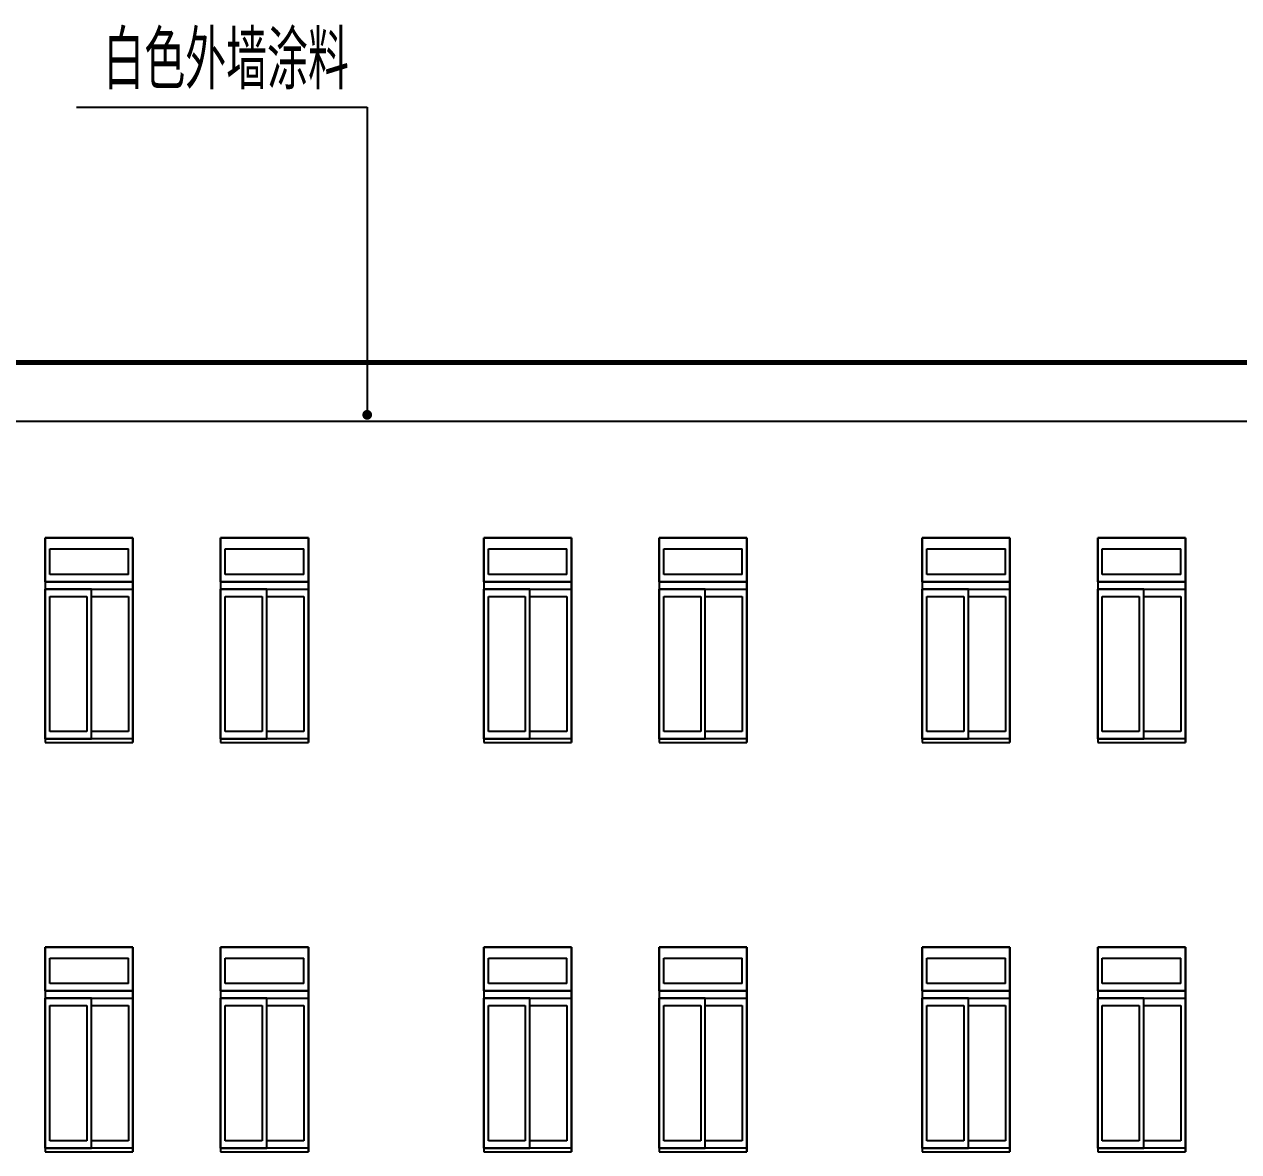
# Model space of a CAD drawing. Extents: x -55219 to 470149, y 494712 to 780039.
# Drawn here: x 141649 to 154112, y 523375 to 534947 of the extents above; entities that cross this region are included whole.
import ezdxf

# ---------------------------------------------------------------- set-up
doc = ezdxf.new("R2010")
doc.units = 0
doc.header["$LTSCALE"] = 1500
doc.header["$MEASUREMENT"] = 0
doc.layers.add('LVTRY', color=6, linetype='CONTINUOUS')
doc.styles.add('_HZTXT', font='txt.shx', dxfattribs={"width": 0.8, "bigfont": 'hztxt.shx'})

msp = doc.modelspace()

# ---------------------------------------------------------------- linework, layer by layer
at = {"layer": 'LVTRY', "color": 7}
for p, q in [((142185.4, 534097.4), (145168.1, 534097.4)), ((145168.1, 534097.4), (145168.1, 530938.4)), ((108964.7, 530874.6), (154764.7, 530874.6)), ((141864.3, 529674.6), (141864.3, 529224.6)), ((141864.3, 529674.6), (141864.3, 529224.6)), ((141864.3, 529674.6), (141864.3, 529224.6)), ((141864.3, 529674.6), (141864.3, 529224.6)), ((141864.3, 529224.6), (141864.3, 529674.6)), ((141864.3, 529674.6), (142764.3, 529674.6)), ((141864.3, 529674.6), (142764.3, 529674.6)), ((142764.3, 529674.6), (141864.3, 529674.6)), ((141864.3, 529674.6), (142764.3, 529674.6)), ((141864.3, 529674.6), (142764.3, 529674.6)), ((141864.3, 529674.6), (141864.3, 527574.6)), ((142764.3, 529224.6), (142764.3, 529674.6)), ((142764.3, 529224.6), (142764.3, 529674.6)), ((142764.3, 529674.6), (142764.3, 529224.6)), ((142764.3, 529224.6), (142764.3, 529674.6)), ((142764.3, 529674.6), (142764.3, 529224.6)), ((142764.3, 529674.6), (142764.3, 527574.6)), ((143664.3, 529674.6), (143664.3, 529224.6)), ((143664.3, 529674.6), (143664.3, 529224.6)), ((143664.3, 529674.6), (143664.3, 529224.6)), ((143664.3, 529674.6), (143664.3, 529224.6)), ((143664.3, 529224.6), (143664.3, 529674.6)), ((143664.3, 529674.6), (144564.3, 529674.6)), ((143664.3, 529674.6), (144564.3, 529674.6)), ((144564.3, 529674.6), (143664.3, 529674.6)), ((143664.3, 529674.6), (144564.3, 529674.6)), ((143664.3, 529674.6), (144564.3, 529674.6)), ((143664.3, 529674.6), (143664.3, 527574.6)), ((144564.3, 529224.6), (144564.3, 529674.6)), ((144564.3, 529224.6), (144564.3, 529674.6)), ((144564.3, 529674.6), (144564.3, 529224.6)), ((144564.3, 529224.6), (144564.3, 529674.6)), ((144564.3, 529674.6), (144564.3, 529224.6)), ((144564.3, 529674.6), (144564.3, 527574.6)), ((144564.3, 529674.6), (144564.3, 529224.6)), ((144564.3, 529674.6), (144564.3, 529224.6)), ((144564.3, 529674.6), (144564.3, 529224.6)), ((144564.3, 529674.6), (144564.3, 529224.6)), ((144564.3, 529224.6), (144564.3, 529674.6)), ((144564.3, 529674.6), (144564.3, 527574.6)), ((146364.3, 529674.6), (146364.3, 527574.6)), ((146364.3, 529674.6), (147264.3, 529674.6)), ((146364.3, 529674.6), (147264.3, 529674.6)), ((147264.3, 529674.6), (146364.3, 529674.6)), ((146364.3, 529674.6), (147264.3, 529674.6)), ((146364.3, 529674.6), (147264.3, 529674.6)), ((146364.3, 529224.6), (146364.3, 529674.6)), ((146364.3, 529674.6), (146364.3, 529224.6)), ((146364.3, 529674.6), (146364.3, 529224.6)), ((146364.3, 529674.6), (146364.3, 529224.6)), ((146364.3, 529674.6), (146364.3, 529224.6)), ((147264.3, 529674.6), (147264.3, 527574.6)), ((147264.3, 529674.6), (147264.3, 529224.6)), ((147264.3, 529224.6), (147264.3, 529674.6)), ((147264.3, 529674.6), (147264.3, 529224.6)), ((147264.3, 529224.6), (147264.3, 529674.6)), ((147264.3, 529224.6), (147264.3, 529674.6)), ((148164.3, 529674.6), (148164.3, 527574.6)), ((148164.3, 529674.6), (149064.3, 529674.6)), ((148164.3, 529674.6), (149064.3, 529674.6)), ((149064.3, 529674.6), (148164.3, 529674.6)), ((148164.3, 529674.6), (149064.3, 529674.6)), ((148164.3, 529674.6), (149064.3, 529674.6)), ((148164.3, 529224.6), (148164.3, 529674.6)), ((148164.3, 529674.6), (148164.3, 529224.6)), ((148164.3, 529674.6), (148164.3, 529224.6)), ((148164.3, 529674.6), (148164.3, 529224.6)), ((148164.3, 529674.6), (148164.3, 529224.6)), ((149064.3, 529674.6), (149064.3, 527574.6)), ((149064.3, 529224.6), (149064.3, 529674.6)), ((149064.3, 529674.6), (149064.3, 529224.6)), ((149064.3, 529674.6), (149064.3, 529224.6)), ((149064.3, 529674.6), (149064.3, 529224.6)), ((149064.3, 529674.6), (149064.3, 529224.6)), ((149064.3, 529674.6), (149064.3, 527574.6)), ((149064.3, 529674.6), (149064.3, 529224.6)), ((149064.3, 529224.6), (149064.3, 529674.6)), ((149064.3, 529674.6), (149064.3, 529224.6)), ((149064.3, 529224.6), (149064.3, 529674.6)), ((149064.3, 529224.6), (149064.3, 529674.6)), ((150864.3, 529674.6), (150864.3, 527574.6)), ((150864.3, 529674.6), (151764.3, 529674.6)), ((150864.3, 529674.6), (151764.3, 529674.6)), ((151764.3, 529674.6), (150864.3, 529674.6)), ((150864.3, 529674.6), (151764.3, 529674.6)), ((150864.3, 529674.6), (151764.3, 529674.6)), ((150864.3, 529224.6), (150864.3, 529674.6)), ((150864.3, 529674.6), (150864.3, 529224.6)), ((150864.3, 529674.6), (150864.3, 529224.6)), ((150864.3, 529674.6), (150864.3, 529224.6)), ((150864.3, 529674.6), (150864.3, 529224.6)), ((151764.3, 529674.6), (151764.3, 527574.6)), ((151764.3, 529674.6), (151764.3, 529224.6)), ((151764.3, 529224.6), (151764.3, 529674.6)), ((151764.3, 529674.6), (151764.3, 529224.6)), ((151764.3, 529224.6), (151764.3, 529674.6)), ((151764.3, 529224.6), (151764.3, 529674.6)), ((152664.3, 529674.6), (152664.3, 527574.6)), ((152664.3, 529674.6), (153564.3, 529674.6)), ((152664.3, 529674.6), (153564.3, 529674.6)), ((153564.3, 529674.6), (152664.3, 529674.6)), ((152664.3, 529674.6), (153564.3, 529674.6)), ((152664.3, 529674.6), (153564.3, 529674.6)), ((152664.3, 529224.6), (152664.3, 529674.6)), ((152664.3, 529674.6), (152664.3, 529224.6)), ((152664.3, 529674.6), (152664.3, 529224.6)), ((152664.3, 529674.6), (152664.3, 529224.6)), ((152664.3, 529674.6), (152664.3, 529224.6)), ((153564.3, 529674.6), (153564.3, 527574.6)), ((153564.3, 529224.6), (153564.3, 529674.6)), ((153564.3, 529674.6), (153564.3, 529224.6)), ((153564.3, 529674.6), (153564.3, 529224.6)), ((153564.3, 529674.6), (153564.3, 529224.6)), ((153564.3, 529674.6), (153564.3, 529224.6)), ((153564.3, 529674.6), (153564.3, 527574.6)), ((153564.3, 529674.6), (153564.3, 529224.6)), ((153564.3, 529224.6), (153564.3, 529674.6)), ((153564.3, 529674.6), (153564.3, 529224.6)), ((153564.3, 529224.6), (153564.3, 529674.6)), ((153564.3, 529224.6), (153564.3, 529674.6)), ((141911.7, 529299.6), (141911.7, 529562.1)), ((141911.7, 529299.6), (141911.7, 529562.1)), ((141911.7, 529562.1), (142716.9, 529562.1)), ((141911.7, 529562.1), (142716.9, 529562.1)), ((142716.9, 529299.6), (142716.9, 529562.1)), ((142716.9, 529299.6), (142716.9, 529562.1)), ((143711.7, 529299.6), (143711.7, 529562.1)), ((143711.7, 529299.6), (143711.7, 529562.1)), ((143711.7, 529562.1), (144516.9, 529562.1)), ((143711.7, 529562.1), (144516.9, 529562.1)), ((144516.9, 529299.6), (144516.9, 529562.1)), ((144516.9, 529299.6), (144516.9, 529562.1)), ((146411.7, 529562.1), (147216.9, 529562.1)), ((146411.7, 529562.1), (147216.9, 529562.1)), ((146411.7, 529299.6), (146411.7, 529562.1)), ((146411.7, 529299.6), (146411.7, 529562.1)), ((147216.9, 529299.6), (147216.9, 529562.1)), ((147216.9, 529299.6), (147216.9, 529562.1)), ((148211.7, 529562.1), (149016.9, 529562.1)), ((148211.7, 529562.1), (149016.9, 529562.1)), ((148211.7, 529299.6), (148211.7, 529562.1)), ((148211.7, 529299.6), (148211.7, 529562.1)), ((149016.9, 529299.6), (149016.9, 529562.1)), ((149016.9, 529299.6), (149016.9, 529562.1)), ((150911.7, 529562.1), (151716.9, 529562.1)), ((150911.7, 529562.1), (151716.9, 529562.1)), ((150911.7, 529299.6), (150911.7, 529562.1)), ((150911.7, 529299.6), (150911.7, 529562.1)), ((151716.9, 529299.6), (151716.9, 529562.1)), ((151716.9, 529299.6), (151716.9, 529562.1)), ((152711.7, 529562.1), (153516.9, 529562.1)), ((152711.7, 529562.1), (153516.9, 529562.1)), ((152711.7, 529299.6), (152711.7, 529562.1)), ((152711.7, 529299.6), (152711.7, 529562.1)), ((153516.9, 529299.6), (153516.9, 529562.1)), ((153516.9, 529299.6), (153516.9, 529562.1)), ((142716.9, 529299.6), (141911.7, 529299.6)), ((142716.9, 529299.6), (141911.7, 529299.6)), ((144516.9, 529299.6), (143711.7, 529299.6)), ((144516.9, 529299.6), (143711.7, 529299.6)), ((147216.9, 529299.6), (146411.7, 529299.6)), ((147216.9, 529299.6), (146411.7, 529299.6)), ((149016.9, 529299.6), (148211.7, 529299.6)), ((149016.9, 529299.6), (148211.7, 529299.6)), ((151716.9, 529299.6), (150911.7, 529299.6)), ((151716.9, 529299.6), (150911.7, 529299.6)), ((153516.9, 529299.6), (152711.7, 529299.6)), ((153516.9, 529299.6), (152711.7, 529299.6)), ((141864.3, 529224.6), (142764.3, 529224.6)), ((141864.3, 529224.6), (142764.3, 529224.6)), ((142764.3, 529224.6), (141864.3, 529224.6)), ((141864.3, 529224.6), (141864.3, 527574.6)), ((141864.3, 529224.6), (141864.3, 527574.6)), ((142764.3, 527574.6), (142764.3, 529224.6)), ((142764.3, 527574.6), (142764.3, 529224.6)), ((143664.3, 529224.6), (144564.3, 529224.6)), ((143664.3, 529224.6), (144564.3, 529224.6)), ((144564.3, 529224.6), (143664.3, 529224.6)), ((143664.3, 529224.6), (143664.3, 527574.6)), ((143664.3, 529224.6), (143664.3, 527574.6)), ((144564.3, 527574.6), (144564.3, 529224.6)), ((144564.3, 527574.6), (144564.3, 529224.6)), ((146364.3, 529224.6), (146364.3, 527574.6)), ((146364.3, 529224.6), (146364.3, 527574.6)), ((147264.3, 529224.6), (146364.3, 529224.6)), ((146364.3, 529224.6), (147264.3, 529224.6)), ((146364.3, 529224.6), (147264.3, 529224.6)), ((147264.3, 527574.6), (147264.3, 529224.6)), ((147264.3, 527574.6), (147264.3, 529224.6)), ((148164.3, 529224.6), (148164.3, 527574.6)), ((148164.3, 529224.6), (148164.3, 527574.6)), ((149064.3, 529224.6), (148164.3, 529224.6)), ((148164.3, 529224.6), (149064.3, 529224.6)), ((148164.3, 529224.6), (149064.3, 529224.6)), ((149064.3, 527574.6), (149064.3, 529224.6)), ((149064.3, 527574.6), (149064.3, 529224.6)), ((150864.3, 529224.6), (150864.3, 527574.6)), ((150864.3, 529224.6), (150864.3, 527574.6)), ((151764.3, 529224.6), (150864.3, 529224.6)), ((150864.3, 529224.6), (151764.3, 529224.6)), ((150864.3, 529224.6), (151764.3, 529224.6)), ((151764.3, 527574.6), (151764.3, 529224.6)), ((151764.3, 527574.6), (151764.3, 529224.6)), ((152664.3, 529224.6), (152664.3, 527574.6)), ((152664.3, 529224.6), (152664.3, 527574.6)), ((153564.3, 529224.6), (152664.3, 529224.6)), ((152664.3, 529224.6), (153564.3, 529224.6)), ((152664.3, 529224.6), (153564.3, 529224.6)), ((153564.3, 527574.6), (153564.3, 529224.6)), ((153564.3, 527574.6), (153564.3, 529224.6)), ((142338, 529149.6), (141864.3, 529149.6)), ((141864.3, 529149.6), (142764.3, 529149.6)), ((141864.3, 529149.6), (142764.3, 529149.6)), ((141864.3, 529149.6), (141864.3, 527612.1)), ((141864.3, 529149.6), (141864.3, 527612.1)), ((141864.3, 527612.1), (141864.3, 529149.6)), ((141911.7, 529074.6), (142290.6, 529074.6)), ((141911.7, 529074.6), (142290.6, 529074.6)), ((141911.7, 527687.1), (141911.7, 529074.6)), ((141911.7, 527687.1), (141911.7, 529074.6)), ((142290.6, 529074.6), (142290.6, 527687.1)), ((142290.6, 529074.6), (142290.6, 527687.1)), ((142338, 527612.1), (142338, 529149.6)), ((142338, 527612.1), (142338, 529149.6)), ((142338, 529074.6), (142716.9, 529074.6)), ((142338, 529074.6), (142716.9, 529074.6)), ((142716.9, 529074.6), (142716.9, 527687.1)), ((142716.9, 529074.6), (142716.9, 527687.1)), ((142764.3, 529149.6), (142764.3, 527612.1)), ((142764.3, 529149.6), (142764.3, 527612.1)), ((144138, 529149.6), (143664.3, 529149.6)), ((143664.3, 529149.6), (144564.3, 529149.6)), ((143664.3, 529149.6), (144564.3, 529149.6)), ((143664.3, 529149.6), (143664.3, 527612.1)), ((143664.3, 529149.6), (143664.3, 527612.1)), ((143664.3, 527612.1), (143664.3, 529149.6)), ((143711.7, 529074.6), (144090.6, 529074.6)), ((143711.7, 529074.6), (144090.6, 529074.6)), ((143711.7, 527687.1), (143711.7, 529074.6)), ((143711.7, 527687.1), (143711.7, 529074.6)), ((144090.6, 529074.6), (144090.6, 527687.1)), ((144090.6, 529074.6), (144090.6, 527687.1)), ((144138, 527612.1), (144138, 529149.6)), ((144138, 527612.1), (144138, 529149.6)), ((144138, 529074.6), (144516.9, 529074.6)), ((144138, 529074.6), (144516.9, 529074.6)), ((144516.9, 529074.6), (144516.9, 527687.1)), ((144516.9, 529074.6), (144516.9, 527687.1)), ((144564.3, 529149.6), (144564.3, 527612.1)), ((144564.3, 529149.6), (144564.3, 527612.1)), ((146364.3, 527612.1), (146364.3, 529149.6)), ((146364.3, 529149.6), (146364.3, 527612.1)), ((146364.3, 529149.6), (146364.3, 527612.1)), ((146364.3, 529149.6), (147264.3, 529149.6)), ((146364.3, 529149.6), (147264.3, 529149.6)), ((146838, 529149.6), (146364.3, 529149.6)), ((146411.7, 527687.1), (146411.7, 529074.6)), ((146411.7, 527687.1), (146411.7, 529074.6)), ((146411.7, 529074.6), (146790.6, 529074.6)), ((146411.7, 529074.6), (146790.6, 529074.6)), ((146790.6, 529074.6), (146790.6, 527687.1)), ((146790.6, 529074.6), (146790.6, 527687.1)), ((146838, 527612.1), (146838, 529149.6)), ((146838, 527612.1), (146838, 529149.6)), ((146838, 529074.6), (147216.9, 529074.6)), ((146838, 529074.6), (147216.9, 529074.6)), ((147216.9, 529074.6), (147216.9, 527687.1)), ((147216.9, 529074.6), (147216.9, 527687.1)), ((147264.3, 529149.6), (147264.3, 527612.1)), ((147264.3, 529149.6), (147264.3, 527612.1)), ((148164.3, 527612.1), (148164.3, 529149.6)), ((148164.3, 529149.6), (148164.3, 527612.1)), ((148164.3, 529149.6), (148164.3, 527612.1)), ((148164.3, 529149.6), (149064.3, 529149.6)), ((148164.3, 529149.6), (149064.3, 529149.6)), ((148638, 529149.6), (148164.3, 529149.6)), ((148211.7, 527687.1), (148211.7, 529074.6)), ((148211.7, 527687.1), (148211.7, 529074.6)), ((148211.7, 529074.6), (148590.6, 529074.6)), ((148211.7, 529074.6), (148590.6, 529074.6)), ((148590.6, 529074.6), (148590.6, 527687.1)), ((148590.6, 529074.6), (148590.6, 527687.1)), ((148638, 527612.1), (148638, 529149.6)), ((148638, 527612.1), (148638, 529149.6)), ((148638, 529074.6), (149016.9, 529074.6)), ((148638, 529074.6), (149016.9, 529074.6)), ((149016.9, 529074.6), (149016.9, 527687.1)), ((149016.9, 529074.6), (149016.9, 527687.1)), ((149064.3, 529149.6), (149064.3, 527612.1)), ((149064.3, 529149.6), (149064.3, 527612.1)), ((150864.3, 527612.1), (150864.3, 529149.6)), ((150864.3, 529149.6), (150864.3, 527612.1)), ((150864.3, 529149.6), (150864.3, 527612.1)), ((150864.3, 529149.6), (151764.3, 529149.6)), ((150864.3, 529149.6), (151764.3, 529149.6)), ((151338, 529149.6), (150864.3, 529149.6)), ((150911.7, 527687.1), (150911.7, 529074.6)), ((150911.7, 527687.1), (150911.7, 529074.6)), ((150911.7, 529074.6), (151290.6, 529074.6)), ((150911.7, 529074.6), (151290.6, 529074.6)), ((151290.6, 529074.6), (151290.6, 527687.1)), ((151290.6, 529074.6), (151290.6, 527687.1)), ((151338, 527612.1), (151338, 529149.6)), ((151338, 527612.1), (151338, 529149.6)), ((151338, 529074.6), (151716.9, 529074.6)), ((151338, 529074.6), (151716.9, 529074.6)), ((151716.9, 529074.6), (151716.9, 527687.1)), ((151716.9, 529074.6), (151716.9, 527687.1)), ((151764.3, 529149.6), (151764.3, 527612.1)), ((151764.3, 529149.6), (151764.3, 527612.1)), ((152664.3, 527612.1), (152664.3, 529149.6)), ((152664.3, 529149.6), (152664.3, 527612.1)), ((152664.3, 529149.6), (152664.3, 527612.1)), ((152664.3, 529149.6), (153564.3, 529149.6)), ((152664.3, 529149.6), (153564.3, 529149.6)), ((153138, 529149.6), (152664.3, 529149.6)), ((152711.7, 527687.1), (152711.7, 529074.6)), ((152711.7, 527687.1), (152711.7, 529074.6)), ((152711.7, 529074.6), (153090.6, 529074.6)), ((152711.7, 529074.6), (153090.6, 529074.6)), ((153090.6, 529074.6), (153090.6, 527687.1)), ((153090.6, 529074.6), (153090.6, 527687.1)), ((153138, 527612.1), (153138, 529149.6)), ((153138, 527612.1), (153138, 529149.6)), ((153138, 529074.6), (153516.9, 529074.6)), ((153138, 529074.6), (153516.9, 529074.6)), ((153516.9, 529074.6), (153516.9, 527687.1)), ((153516.9, 529074.6), (153516.9, 527687.1)), ((153564.3, 529149.6), (153564.3, 527612.1)), ((153564.3, 529149.6), (153564.3, 527612.1)), ((142290.6, 527687.1), (141911.7, 527687.1)), ((142290.6, 527687.1), (141911.7, 527687.1)), ((142716.9, 527687.1), (142338, 527687.1)), ((142716.9, 527687.1), (142338, 527687.1)), ((144090.6, 527687.1), (143711.7, 527687.1)), ((144090.6, 527687.1), (143711.7, 527687.1)), ((144516.9, 527687.1), (144138, 527687.1)), ((144516.9, 527687.1), (144138, 527687.1)), ((146790.6, 527687.1), (146411.7, 527687.1)), ((146790.6, 527687.1), (146411.7, 527687.1)), ((147216.9, 527687.1), (146838, 527687.1)), ((147216.9, 527687.1), (146838, 527687.1)), ((148590.6, 527687.1), (148211.7, 527687.1)), ((148590.6, 527687.1), (148211.7, 527687.1)), ((149016.9, 527687.1), (148638, 527687.1)), ((149016.9, 527687.1), (148638, 527687.1)), ((151290.6, 527687.1), (150911.7, 527687.1)), ((151290.6, 527687.1), (150911.7, 527687.1)), ((151716.9, 527687.1), (151338, 527687.1)), ((151716.9, 527687.1), (151338, 527687.1)), ((153090.6, 527687.1), (152711.7, 527687.1)), ((153090.6, 527687.1), (152711.7, 527687.1)), ((153516.9, 527687.1), (153138, 527687.1)), ((153516.9, 527687.1), (153138, 527687.1)), ((141864.3, 527612.1), (142338, 527612.1)), ((142764.3, 527612.1), (141864.3, 527612.1)), ((142764.3, 527612.1), (141864.3, 527612.1)), ((141864.3, 527574.6), (142764.3, 527574.6)), ((141864.3, 527574.6), (142764.3, 527574.6)), ((141864.3, 527574.6), (142764.3, 527574.6)), ((142764.3, 527574.6), (142764.3, 527574.6)), ((143664.3, 527612.1), (144138, 527612.1)), ((144564.3, 527612.1), (143664.3, 527612.1)), ((144564.3, 527612.1), (143664.3, 527612.1)), ((143664.3, 527574.6), (144564.3, 527574.6)), ((143664.3, 527574.6), (144564.3, 527574.6)), ((143664.3, 527574.6), (144564.3, 527574.6)), ((144564.3, 527574.6), (144564.3, 527574.6)), ((147264.3, 527612.1), (146364.3, 527612.1)), ((147264.3, 527612.1), (146364.3, 527612.1)), ((146364.3, 527612.1), (146838, 527612.1)), ((146364.3, 527574.6), (147264.3, 527574.6)), ((146364.3, 527574.6), (147264.3, 527574.6)), ((146364.3, 527574.6), (147264.3, 527574.6)), ((147264.3, 527574.6), (147264.3, 527574.6)), ((149064.3, 527612.1), (148164.3, 527612.1)), ((149064.3, 527612.1), (148164.3, 527612.1)), ((148164.3, 527612.1), (148638, 527612.1)), ((148164.3, 527574.6), (149064.3, 527574.6)), ((148164.3, 527574.6), (149064.3, 527574.6)), ((148164.3, 527574.6), (149064.3, 527574.6)), ((149064.3, 527574.6), (149064.3, 527574.6)), ((151764.3, 527612.1), (150864.3, 527612.1)), ((151764.3, 527612.1), (150864.3, 527612.1)), ((150864.3, 527612.1), (151338, 527612.1)), ((150864.3, 527574.6), (151764.3, 527574.6)), ((150864.3, 527574.6), (151764.3, 527574.6)), ((150864.3, 527574.6), (151764.3, 527574.6)), ((151764.3, 527574.6), (151764.3, 527574.6)), ((153564.3, 527612.1), (152664.3, 527612.1)), ((153564.3, 527612.1), (152664.3, 527612.1)), ((152664.3, 527612.1), (153138, 527612.1)), ((152664.3, 527574.6), (153564.3, 527574.6)), ((152664.3, 527574.6), (153564.3, 527574.6)), ((152664.3, 527574.6), (153564.3, 527574.6)), ((153564.3, 527574.6), (153564.3, 527574.6)), ((141864.3, 525474.6), (141864.3, 523374.6)), ((141864.3, 525474.6), (142764.3, 525474.6)), ((141864.3, 525474.6), (142764.3, 525474.6)), ((142764.3, 525474.6), (141864.3, 525474.6)), ((141864.3, 525474.6), (142764.3, 525474.6)), ((141864.3, 525474.6), (142764.3, 525474.6)), ((141864.3, 525024.6), (141864.3, 525474.6)), ((141864.3, 525474.6), (141864.3, 525024.6)), ((141864.3, 525474.6), (141864.3, 525024.6)), ((141864.3, 525474.6), (141864.3, 525024.6)), ((141864.3, 525474.6), (141864.3, 525024.6)), ((142764.3, 525474.6), (142764.3, 523374.6)), ((142764.3, 525474.6), (142764.3, 525024.6)), ((142764.3, 525024.6), (142764.3, 525474.6)), ((142764.3, 525474.6), (142764.3, 525024.6)), ((142764.3, 525024.6), (142764.3, 525474.6)), ((142764.3, 525024.6), (142764.3, 525474.6)), ((143664.3, 525474.6), (143664.3, 523374.6)), ((143664.3, 525474.6), (144564.3, 525474.6)), ((143664.3, 525474.6), (144564.3, 525474.6)), ((144564.3, 525474.6), (143664.3, 525474.6)), ((143664.3, 525474.6), (144564.3, 525474.6)), ((143664.3, 525474.6), (144564.3, 525474.6)), ((143664.3, 525024.6), (143664.3, 525474.6)), ((143664.3, 525474.6), (143664.3, 525024.6)), ((143664.3, 525474.6), (143664.3, 525024.6)), ((143664.3, 525474.6), (143664.3, 525024.6)), ((143664.3, 525474.6), (143664.3, 525024.6)), ((144564.3, 525474.6), (144564.3, 523374.6)), ((144564.3, 525024.6), (144564.3, 525474.6)), ((144564.3, 525474.6), (144564.3, 525024.6)), ((144564.3, 525474.6), (144564.3, 525024.6)), ((144564.3, 525474.6), (144564.3, 525024.6)), ((144564.3, 525474.6), (144564.3, 525024.6)), ((144564.3, 525474.6), (144564.3, 523374.6)), ((144564.3, 525474.6), (144564.3, 525024.6)), ((144564.3, 525024.6), (144564.3, 525474.6)), ((144564.3, 525474.6), (144564.3, 525024.6)), ((144564.3, 525024.6), (144564.3, 525474.6)), ((144564.3, 525024.6), (144564.3, 525474.6)), ((146364.3, 525474.6), (146364.3, 525024.6)), ((146364.3, 525474.6), (146364.3, 525024.6)), ((146364.3, 525474.6), (146364.3, 525024.6)), ((146364.3, 525474.6), (146364.3, 525024.6)), ((146364.3, 525024.6), (146364.3, 525474.6)), ((146364.3, 525474.6), (147264.3, 525474.6)), ((146364.3, 525474.6), (147264.3, 525474.6)), ((147264.3, 525474.6), (146364.3, 525474.6)), ((146364.3, 525474.6), (147264.3, 525474.6)), ((146364.3, 525474.6), (147264.3, 525474.6)), ((146364.3, 525474.6), (146364.3, 523374.6)), ((147264.3, 525024.6), (147264.3, 525474.6)), ((147264.3, 525024.6), (147264.3, 525474.6)), ((147264.3, 525474.6), (147264.3, 525024.6)), ((147264.3, 525024.6), (147264.3, 525474.6)), ((147264.3, 525474.6), (147264.3, 525024.6)), ((147264.3, 525474.6), (147264.3, 523374.6)), ((148164.3, 525474.6), (148164.3, 525024.6)), ((148164.3, 525474.6), (148164.3, 525024.6)), ((148164.3, 525474.6), (148164.3, 525024.6)), ((148164.3, 525474.6), (148164.3, 525024.6)), ((148164.3, 525024.6), (148164.3, 525474.6)), ((148164.3, 525474.6), (149064.3, 525474.6)), ((148164.3, 525474.6), (149064.3, 525474.6)), ((149064.3, 525474.6), (148164.3, 525474.6)), ((148164.3, 525474.6), (149064.3, 525474.6)), ((148164.3, 525474.6), (149064.3, 525474.6)), ((148164.3, 525474.6), (148164.3, 523374.6)), ((149064.3, 525024.6), (149064.3, 525474.6)), ((149064.3, 525024.6), (149064.3, 525474.6)), ((149064.3, 525474.6), (149064.3, 525024.6)), ((149064.3, 525024.6), (149064.3, 525474.6)), ((149064.3, 525474.6), (149064.3, 525024.6)), ((149064.3, 525474.6), (149064.3, 523374.6)), ((149064.3, 525474.6), (149064.3, 525024.6)), ((149064.3, 525474.6), (149064.3, 525024.6)), ((149064.3, 525474.6), (149064.3, 525024.6)), ((149064.3, 525474.6), (149064.3, 525024.6)), ((149064.3, 525024.6), (149064.3, 525474.6)), ((149064.3, 525474.6), (149064.3, 523374.6)), ((150864.3, 525474.6), (150864.3, 525024.6)), ((150864.3, 525474.6), (150864.3, 525024.6)), ((150864.3, 525474.6), (150864.3, 525024.6)), ((150864.3, 525474.6), (150864.3, 525024.6)), ((150864.3, 525024.6), (150864.3, 525474.6)), ((150864.3, 525474.6), (151764.3, 525474.6)), ((150864.3, 525474.6), (151764.3, 525474.6)), ((151764.3, 525474.6), (150864.3, 525474.6)), ((150864.3, 525474.6), (151764.3, 525474.6)), ((150864.3, 525474.6), (151764.3, 525474.6)), ((150864.3, 525474.6), (150864.3, 523374.6)), ((151764.3, 525024.6), (151764.3, 525474.6)), ((151764.3, 525024.6), (151764.3, 525474.6)), ((151764.3, 525474.6), (151764.3, 525024.6)), ((151764.3, 525024.6), (151764.3, 525474.6)), ((151764.3, 525474.6), (151764.3, 525024.6)), ((151764.3, 525474.6), (151764.3, 523374.6)), ((152664.3, 525474.6), (152664.3, 525024.6)), ((152664.3, 525474.6), (152664.3, 525024.6)), ((152664.3, 525474.6), (152664.3, 525024.6)), ((152664.3, 525474.6), (152664.3, 525024.6)), ((152664.3, 525024.6), (152664.3, 525474.6)), ((152664.3, 525474.6), (153564.3, 525474.6)), ((152664.3, 525474.6), (153564.3, 525474.6)), ((153564.3, 525474.6), (152664.3, 525474.6)), ((152664.3, 525474.6), (153564.3, 525474.6)), ((152664.3, 525474.6), (153564.3, 525474.6)), ((152664.3, 525474.6), (152664.3, 523374.6)), ((153564.3, 525024.6), (153564.3, 525474.6)), ((153564.3, 525024.6), (153564.3, 525474.6)), ((153564.3, 525474.6), (153564.3, 525024.6)), ((153564.3, 525024.6), (153564.3, 525474.6)), ((153564.3, 525474.6), (153564.3, 525024.6)), ((153564.3, 525474.6), (153564.3, 523374.6)), ((153564.3, 525474.6), (153564.3, 525024.6)), ((153564.3, 525474.6), (153564.3, 525024.6)), ((153564.3, 525474.6), (153564.3, 525024.6)), ((153564.3, 525474.6), (153564.3, 525024.6)), ((153564.3, 525024.6), (153564.3, 525474.6)), ((153564.3, 525474.6), (153564.3, 523374.6)), ((141911.7, 525362.1), (142716.9, 525362.1)), ((141911.7, 525362.1), (142716.9, 525362.1)), ((141911.7, 525099.6), (141911.7, 525362.1)), ((141911.7, 525099.6), (141911.7, 525362.1)), ((142716.9, 525099.6), (142716.9, 525362.1)), ((142716.9, 525099.6), (142716.9, 525362.1)), ((143711.7, 525362.1), (144516.9, 525362.1)), ((143711.7, 525362.1), (144516.9, 525362.1)), ((143711.7, 525099.6), (143711.7, 525362.1)), ((143711.7, 525099.6), (143711.7, 525362.1)), ((144516.9, 525099.6), (144516.9, 525362.1)), ((144516.9, 525099.6), (144516.9, 525362.1)), ((146411.7, 525099.6), (146411.7, 525362.1)), ((146411.7, 525099.6), (146411.7, 525362.1)), ((146411.7, 525362.1), (147216.9, 525362.1)), ((146411.7, 525362.1), (147216.9, 525362.1)), ((147216.9, 525099.6), (147216.9, 525362.1)), ((147216.9, 525099.6), (147216.9, 525362.1)), ((148211.7, 525099.6), (148211.7, 525362.1)), ((148211.7, 525099.6), (148211.7, 525362.1)), ((148211.7, 525362.1), (149016.9, 525362.1)), ((148211.7, 525362.1), (149016.9, 525362.1)), ((149016.9, 525099.6), (149016.9, 525362.1)), ((149016.9, 525099.6), (149016.9, 525362.1)), ((150911.7, 525099.6), (150911.7, 525362.1)), ((150911.7, 525099.6), (150911.7, 525362.1)), ((150911.7, 525362.1), (151716.9, 525362.1)), ((150911.7, 525362.1), (151716.9, 525362.1)), ((151716.9, 525099.6), (151716.9, 525362.1)), ((151716.9, 525099.6), (151716.9, 525362.1)), ((152711.7, 525099.6), (152711.7, 525362.1)), ((152711.7, 525099.6), (152711.7, 525362.1)), ((152711.7, 525362.1), (153516.9, 525362.1)), ((152711.7, 525362.1), (153516.9, 525362.1)), ((153516.9, 525099.6), (153516.9, 525362.1)), ((153516.9, 525099.6), (153516.9, 525362.1)), ((142716.9, 525099.6), (141911.7, 525099.6)), ((142716.9, 525099.6), (141911.7, 525099.6)), ((144516.9, 525099.6), (143711.7, 525099.6)), ((144516.9, 525099.6), (143711.7, 525099.6)), ((147216.9, 525099.6), (146411.7, 525099.6)), ((147216.9, 525099.6), (146411.7, 525099.6)), ((149016.9, 525099.6), (148211.7, 525099.6)), ((149016.9, 525099.6), (148211.7, 525099.6)), ((151716.9, 525099.6), (150911.7, 525099.6)), ((151716.9, 525099.6), (150911.7, 525099.6)), ((153516.9, 525099.6), (152711.7, 525099.6)), ((153516.9, 525099.6), (152711.7, 525099.6)), ((141864.3, 525024.6), (141864.3, 523374.6)), ((141864.3, 525024.6), (141864.3, 523374.6)), ((142764.3, 525024.6), (141864.3, 525024.6)), ((141864.3, 525024.6), (142764.3, 525024.6)), ((141864.3, 525024.6), (142764.3, 525024.6)), ((141864.3, 523412.1), (141864.3, 524949.6)), ((141864.3, 524949.6), (141864.3, 523412.1)), ((141864.3, 524949.6), (141864.3, 523412.1)), ((141864.3, 524949.6), (142764.3, 524949.6)), ((141864.3, 524949.6), (142764.3, 524949.6)), ((142338, 524949.6), (141864.3, 524949.6)), ((142338, 523412.1), (142338, 524949.6)), ((142338, 523412.1), (142338, 524949.6)), ((142764.3, 523374.6), (142764.3, 525024.6)), ((142764.3, 523374.6), (142764.3, 525024.6)), ((142764.3, 524949.6), (142764.3, 523412.1)), ((142764.3, 524949.6), (142764.3, 523412.1)), ((143664.3, 525024.6), (143664.3, 523374.6)), ((143664.3, 525024.6), (143664.3, 523374.6)), ((144564.3, 525024.6), (143664.3, 525024.6)), ((143664.3, 525024.6), (144564.3, 525024.6)), ((143664.3, 525024.6), (144564.3, 525024.6)), ((143664.3, 523412.1), (143664.3, 524949.6)), ((143664.3, 524949.6), (143664.3, 523412.1)), ((143664.3, 524949.6), (143664.3, 523412.1)), ((143664.3, 524949.6), (144564.3, 524949.6)), ((143664.3, 524949.6), (144564.3, 524949.6)), ((144138, 524949.6), (143664.3, 524949.6)), ((144138, 523412.1), (144138, 524949.6)), ((144138, 523412.1), (144138, 524949.6)), ((144564.3, 523374.6), (144564.3, 525024.6)), ((144564.3, 523374.6), (144564.3, 525024.6)), ((144564.3, 524949.6), (144564.3, 523412.1)), ((144564.3, 524949.6), (144564.3, 523412.1)), ((146364.3, 525024.6), (147264.3, 525024.6)), ((146364.3, 525024.6), (147264.3, 525024.6)), ((147264.3, 525024.6), (146364.3, 525024.6)), ((146364.3, 525024.6), (146364.3, 523374.6)), ((146364.3, 525024.6), (146364.3, 523374.6)), ((146838, 524949.6), (146364.3, 524949.6)), ((146364.3, 524949.6), (147264.3, 524949.6)), ((146364.3, 524949.6), (147264.3, 524949.6)), ((146364.3, 524949.6), (146364.3, 523412.1)), ((146364.3, 524949.6), (146364.3, 523412.1)), ((146364.3, 523412.1), (146364.3, 524949.6)), ((146838, 523412.1), (146838, 524949.6)), ((146838, 523412.1), (146838, 524949.6)), ((147264.3, 523374.6), (147264.3, 525024.6)), ((147264.3, 523374.6), (147264.3, 525024.6)), ((147264.3, 524949.6), (147264.3, 523412.1)), ((147264.3, 524949.6), (147264.3, 523412.1)), ((148164.3, 525024.6), (149064.3, 525024.6)), ((148164.3, 525024.6), (149064.3, 525024.6)), ((149064.3, 525024.6), (148164.3, 525024.6)), ((148164.3, 525024.6), (148164.3, 523374.6)), ((148164.3, 525024.6), (148164.3, 523374.6)), ((148638, 524949.6), (148164.3, 524949.6)), ((148164.3, 524949.6), (149064.3, 524949.6)), ((148164.3, 524949.6), (149064.3, 524949.6)), ((148164.3, 524949.6), (148164.3, 523412.1)), ((148164.3, 524949.6), (148164.3, 523412.1)), ((148164.3, 523412.1), (148164.3, 524949.6)), ((148638, 523412.1), (148638, 524949.6)), ((148638, 523412.1), (148638, 524949.6)), ((149064.3, 523374.6), (149064.3, 525024.6)), ((149064.3, 523374.6), (149064.3, 525024.6)), ((149064.3, 524949.6), (149064.3, 523412.1)), ((149064.3, 524949.6), (149064.3, 523412.1)), ((150864.3, 525024.6), (151764.3, 525024.6)), ((150864.3, 525024.6), (151764.3, 525024.6)), ((151764.3, 525024.6), (150864.3, 525024.6)), ((150864.3, 525024.6), (150864.3, 523374.6)), ((150864.3, 525024.6), (150864.3, 523374.6)), ((151338, 524949.6), (150864.3, 524949.6)), ((150864.3, 524949.6), (151764.3, 524949.6)), ((150864.3, 524949.6), (151764.3, 524949.6)), ((150864.3, 524949.6), (150864.3, 523412.1)), ((150864.3, 524949.6), (150864.3, 523412.1)), ((150864.3, 523412.1), (150864.3, 524949.6)), ((151338, 523412.1), (151338, 524949.6)), ((151338, 523412.1), (151338, 524949.6)), ((151764.3, 523374.6), (151764.3, 525024.6)), ((151764.3, 523374.6), (151764.3, 525024.6)), ((151764.3, 524949.6), (151764.3, 523412.1)), ((151764.3, 524949.6), (151764.3, 523412.1)), ((152664.3, 525024.6), (153564.3, 525024.6)), ((152664.3, 525024.6), (153564.3, 525024.6)), ((153564.3, 525024.6), (152664.3, 525024.6)), ((152664.3, 525024.6), (152664.3, 523374.6)), ((152664.3, 525024.6), (152664.3, 523374.6)), ((153138, 524949.6), (152664.3, 524949.6)), ((152664.3, 524949.6), (153564.3, 524949.6)), ((152664.3, 524949.6), (153564.3, 524949.6)), ((152664.3, 524949.6), (152664.3, 523412.1)), ((152664.3, 524949.6), (152664.3, 523412.1)), ((152664.3, 523412.1), (152664.3, 524949.6)), ((153138, 523412.1), (153138, 524949.6)), ((153138, 523412.1), (153138, 524949.6)), ((153564.3, 523374.6), (153564.3, 525024.6)), ((153564.3, 523374.6), (153564.3, 525024.6)), ((153564.3, 524949.6), (153564.3, 523412.1)), ((153564.3, 524949.6), (153564.3, 523412.1)), ((141911.7, 523487.1), (141911.7, 524874.6)), ((141911.7, 523487.1), (141911.7, 524874.6)), ((141911.7, 524874.6), (142290.6, 524874.6)), ((141911.7, 524874.6), (142290.6, 524874.6)), ((142290.6, 524874.6), (142290.6, 523487.1)), ((142290.6, 524874.6), (142290.6, 523487.1)), ((142338, 524874.6), (142716.9, 524874.6)), ((142338, 524874.6), (142716.9, 524874.6)), ((142716.9, 524874.6), (142716.9, 523487.1)), ((142716.9, 524874.6), (142716.9, 523487.1)), ((143711.7, 523487.1), (143711.7, 524874.6)), ((143711.7, 523487.1), (143711.7, 524874.6)), ((143711.7, 524874.6), (144090.6, 524874.6)), ((143711.7, 524874.6), (144090.6, 524874.6)), ((144090.6, 524874.6), (144090.6, 523487.1)), ((144090.6, 524874.6), (144090.6, 523487.1)), ((144138, 524874.6), (144516.9, 524874.6)), ((144138, 524874.6), (144516.9, 524874.6)), ((144516.9, 524874.6), (144516.9, 523487.1)), ((144516.9, 524874.6), (144516.9, 523487.1)), ((146411.7, 524874.6), (146790.6, 524874.6)), ((146411.7, 524874.6), (146790.6, 524874.6)), ((146411.7, 523487.1), (146411.7, 524874.6)), ((146411.7, 523487.1), (146411.7, 524874.6)), ((146790.6, 524874.6), (146790.6, 523487.1)), ((146790.6, 524874.6), (146790.6, 523487.1)), ((146838, 524874.6), (147216.9, 524874.6)), ((146838, 524874.6), (147216.9, 524874.6)), ((147216.9, 524874.6), (147216.9, 523487.1)), ((147216.9, 524874.6), (147216.9, 523487.1)), ((148211.7, 524874.6), (148590.6, 524874.6)), ((148211.7, 524874.6), (148590.6, 524874.6)), ((148211.7, 523487.1), (148211.7, 524874.6)), ((148211.7, 523487.1), (148211.7, 524874.6)), ((148590.6, 524874.6), (148590.6, 523487.1)), ((148590.6, 524874.6), (148590.6, 523487.1)), ((148638, 524874.6), (149016.9, 524874.6)), ((148638, 524874.6), (149016.9, 524874.6)), ((149016.9, 524874.6), (149016.9, 523487.1)), ((149016.9, 524874.6), (149016.9, 523487.1)), ((150911.7, 524874.6), (151290.6, 524874.6)), ((150911.7, 524874.6), (151290.6, 524874.6)), ((150911.7, 523487.1), (150911.7, 524874.6)), ((150911.7, 523487.1), (150911.7, 524874.6)), ((151290.6, 524874.6), (151290.6, 523487.1)), ((151290.6, 524874.6), (151290.6, 523487.1)), ((151338, 524874.6), (151716.9, 524874.6)), ((151338, 524874.6), (151716.9, 524874.6)), ((151716.9, 524874.6), (151716.9, 523487.1)), ((151716.9, 524874.6), (151716.9, 523487.1)), ((152711.7, 524874.6), (153090.6, 524874.6)), ((152711.7, 524874.6), (153090.6, 524874.6)), ((152711.7, 523487.1), (152711.7, 524874.6)), ((152711.7, 523487.1), (152711.7, 524874.6)), ((153090.6, 524874.6), (153090.6, 523487.1)), ((153090.6, 524874.6), (153090.6, 523487.1)), ((153138, 524874.6), (153516.9, 524874.6)), ((153138, 524874.6), (153516.9, 524874.6)), ((153516.9, 524874.6), (153516.9, 523487.1)), ((153516.9, 524874.6), (153516.9, 523487.1)), ((142290.6, 523487.1), (141911.7, 523487.1)), ((142290.6, 523487.1), (141911.7, 523487.1)), ((142716.9, 523487.1), (142338, 523487.1)), ((142716.9, 523487.1), (142338, 523487.1)), ((144090.6, 523487.1), (143711.7, 523487.1)), ((144090.6, 523487.1), (143711.7, 523487.1)), ((144516.9, 523487.1), (144138, 523487.1)), ((144516.9, 523487.1), (144138, 523487.1)), ((146790.6, 523487.1), (146411.7, 523487.1)), ((146790.6, 523487.1), (146411.7, 523487.1)), ((147216.9, 523487.1), (146838, 523487.1)), ((147216.9, 523487.1), (146838, 523487.1)), ((148590.6, 523487.1), (148211.7, 523487.1)), ((148590.6, 523487.1), (148211.7, 523487.1)), ((149016.9, 523487.1), (148638, 523487.1)), ((149016.9, 523487.1), (148638, 523487.1)), ((151290.6, 523487.1), (150911.7, 523487.1)), ((151290.6, 523487.1), (150911.7, 523487.1)), ((151716.9, 523487.1), (151338, 523487.1)), ((151716.9, 523487.1), (151338, 523487.1)), ((153090.6, 523487.1), (152711.7, 523487.1)), ((153090.6, 523487.1), (152711.7, 523487.1)), ((153516.9, 523487.1), (153138, 523487.1)), ((153516.9, 523487.1), (153138, 523487.1)), ((142764.3, 523412.1), (141864.3, 523412.1)), ((142764.3, 523412.1), (141864.3, 523412.1)), ((141864.3, 523412.1), (142338, 523412.1)), ((141864.3, 523374.6), (142764.3, 523374.6)), ((141864.3, 523374.6), (142764.3, 523374.6)), ((141864.3, 523374.6), (142764.3, 523374.6)), ((142764.3, 523374.6), (142764.3, 523374.6)), ((144564.3, 523412.1), (143664.3, 523412.1)), ((144564.3, 523412.1), (143664.3, 523412.1)), ((143664.3, 523412.1), (144138, 523412.1)), ((143664.3, 523374.6), (144564.3, 523374.6)), ((143664.3, 523374.6), (144564.3, 523374.6)), ((143664.3, 523374.6), (144564.3, 523374.6)), ((144564.3, 523374.6), (144564.3, 523374.6)), ((146364.3, 523412.1), (146838, 523412.1)), ((147264.3, 523412.1), (146364.3, 523412.1)), ((147264.3, 523412.1), (146364.3, 523412.1)), ((146364.3, 523374.6), (147264.3, 523374.6)), ((146364.3, 523374.6), (147264.3, 523374.6)), ((146364.3, 523374.6), (147264.3, 523374.6)), ((147264.3, 523374.6), (147264.3, 523374.6)), ((148164.3, 523412.1), (148638, 523412.1)), ((149064.3, 523412.1), (148164.3, 523412.1)), ((149064.3, 523412.1), (148164.3, 523412.1)), ((148164.3, 523374.6), (149064.3, 523374.6)), ((148164.3, 523374.6), (149064.3, 523374.6)), ((148164.3, 523374.6), (149064.3, 523374.6)), ((149064.3, 523374.6), (149064.3, 523374.6)), ((150864.3, 523412.1), (151338, 523412.1)), ((151764.3, 523412.1), (150864.3, 523412.1)), ((151764.3, 523412.1), (150864.3, 523412.1)), ((150864.3, 523374.6), (151764.3, 523374.6)), ((150864.3, 523374.6), (151764.3, 523374.6)), ((150864.3, 523374.6), (151764.3, 523374.6)), ((151764.3, 523374.6), (151764.3, 523374.6)), ((152664.3, 523412.1), (153138, 523412.1)), ((153564.3, 523412.1), (152664.3, 523412.1)), ((153564.3, 523412.1), (152664.3, 523412.1)), ((152664.3, 523374.6), (153564.3, 523374.6)), ((152664.3, 523374.6), (153564.3, 523374.6)), ((152664.3, 523374.6), (153564.3, 523374.6)), ((153564.3, 523374.6), (153564.3, 523374.6))]:
    msp.add_line(p, q, dxfattribs=at)
at = {"layer": 'LVTRY', "color": 7, "const_width": 50}
msp.add_lwpolyline([(108964.7, 531474.6), (154764.7, 531474.6)], dxfattribs=at)
at = {"layer": 'LVTRY', "color": 7, "const_width": 49.8}
msp.add_lwpolyline([(145193.2, 530938.4, -1), (145143, 530938.4, -1)], format="xyb", close=True, dxfattribs=at)

# ---------------------------------------------------------------- texts
at = {"layer": 'LVTRY', "color": 7, "style": '_HZTXT', "width": 0.7}
msp.add_text('白色外墙涂料', height=600, dxfattribs=at).set_placement((142460.5, 534279.8))

doc.saveas('drawing.dxf')
